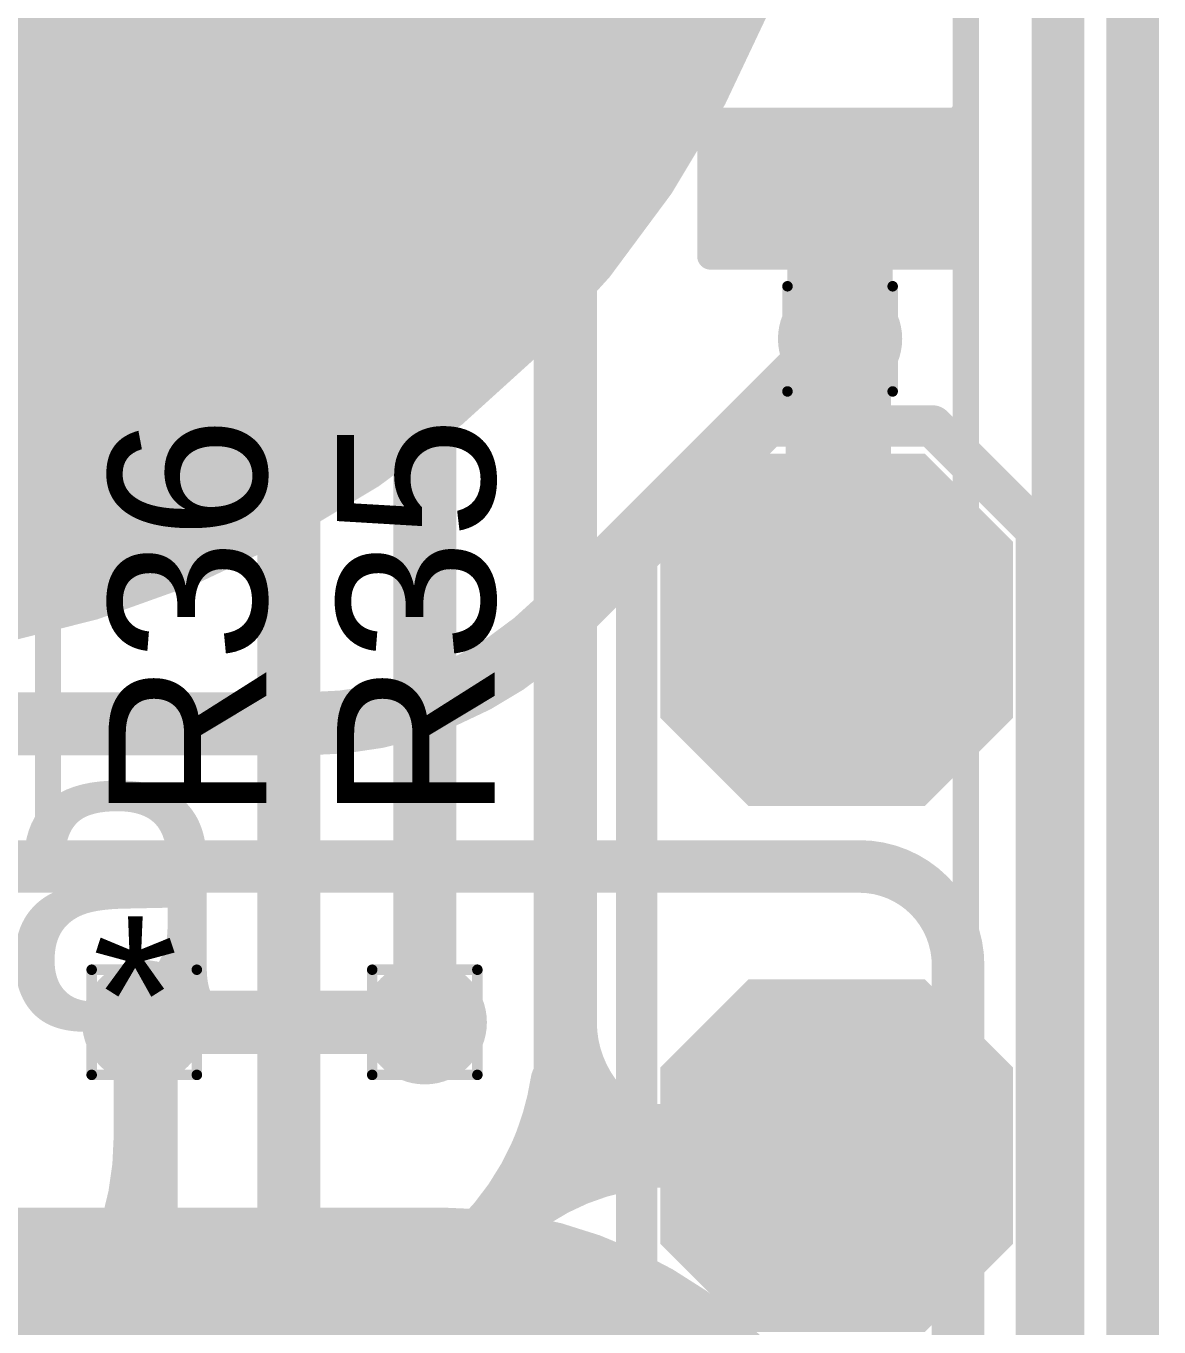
# Model space of a CAD drawing. Header units: inches. Extents: x -17 to 443, y -40 to 218.
# Drawn here: x 5.84 to 11.32, y 15.25 to 21.54 of the extents above; entities that cross this region are included whole.
import ezdxf

# ---------------------------------------------------------------- set-up
doc = ezdxf.new("R2010")
doc.units = ezdxf.units.IN
for name, color, linetype in [('Board Outline', 216, 'Continuous'), ('Bottom Layer', 5, 'Continuous'), ('Bottom Overlay', 54, 'Continuous'), ('Bottom Paste', 16, 'Continuous'), ('Bottom Solder', 6, 'Continuous'), ('Drill Drawing', 1, 'Continuous'), ('Fabrication', 76, 'Continuous'), ('Top Layer', 1, 'Continuous'), ('Top Overlay', 2, 'Continuous'), ('Top Paste', 8, 'Continuous'), ('Top Solder', 216, 'Continuous'), ('Via Holes', 16, 'Continuous')]:
    doc.layers.add(name, color=color, linetype=linetype)
doc.styles.add('Arial', font='', dxfattribs={"height": 0.2})
doc.styles.add('Arial Black_Bold', font='', dxfattribs={"height": 0.2})
doc.styles.get('Arial').set_extended_font_data('Arial')
doc.styles.get('Arial Black_Bold').set_extended_font_data('Arial Black', bold=True)

# ---------------------------------------------------------------- blocks, each defined once
blk = doc.blocks.new('SEMG_PAD_B_64')
at = {"layer": 'Bottom Layer'}
h = blk.add_hatch(color=5, dxfattribs=at)
edge = h.paths.add_edge_path()
edge.add_arc((-3.14997338, 0.0128143), 2.09999834, 90, 270)
edge.add_line((-3.14997338, -2.08718404), (3.150029259999999, -2.08718404))
edge.add_arc((3.15002926, 0.0128143), 2.09999834, 270, 450)
edge.add_line((3.15002926, 2.11281264), (-3.14997338, 2.11281264))
h = blk.add_hatch(color=5, dxfattribs=at)
edge = h.paths.add_edge_path()
edge.add_arc((2.794e-05, -9.98718602), 5.00000016, 0, 360)
at = {"layer": 'Bottom Paste'}
h = blk.add_hatch(color=16, dxfattribs=at)
edge = h.paths.add_edge_path()
edge.add_arc((-3.14997338, 0.0128143), 2.09999834, 90, 270)
edge.add_line((-3.14997338, -2.08718404), (3.150029259999999, -2.08718404))
edge.add_arc((3.15002926, 0.0128143), 2.09999834, 270, 450)
edge.add_line((3.15002926, 2.11281264), (-3.14997338, 2.11281264))
h = blk.add_hatch(color=16, dxfattribs=at)
edge = h.paths.add_edge_path()
edge.add_arc((2.794e-05, -9.98718602), 5.00000016, 0, 360)
at = {"layer": 'Bottom Solder'}
h = blk.add_hatch(color=6, dxfattribs=at)
edge = h.paths.add_edge_path()
edge.add_arc((-3.14997338, 0.0128143), 2.20159834, 90, 270)
edge.add_line((-3.14997338, -2.18878404), (3.150029259999999, -2.18878404))
edge.add_arc((3.15002926, 0.0128143), 2.20159834, 270, 450)
edge.add_line((3.15002926, 2.21441264), (-3.14997338, 2.21441264))
h = blk.add_hatch(color=6, dxfattribs=at)
edge = h.paths.add_edge_path()
edge.add_arc((2.794e-05, -9.98718602), 5.10160016, 0, 360)
at = {"layer": 'Bottom Overlay', "const_width": 0.127}
blk.add_lwpolyline([(-5.68320682, 10.96571086), (-5.68320682, -10.9657134)], dxfattribs=at)
blk = doc.blocks.new('LED_0603_196')
at = {"layer": 'Top Layer'}
for points in [[(-0.999998, 0.5000002699999999), (-0.499999, 0.5000002699999999), (-0.499999, -0.5000002699999999), (-0.999998, -0.5000002699999999)], [(0.50000154, 0.5000002699999999), (1.00000054, 0.5000002699999999), (1.00000054, -0.5000002699999999), (0.50000154, -0.5000002699999999)]]:
    blk.add_hatch(color=1, dxfattribs=at).paths.add_polyline_path(points)
at = {"layer": 'Top Overlay'}
blk.add_hatch(color=2, dxfattribs=at).paths.add_polyline_path([(1.11757968, -0.66037714), (1.7525746, -0.66037714), (1.7525746, 0.66042286), (1.11757968, 0.66042286)])
at = {"layer": 'Top Paste'}
for points in [[(-0.999998, 0.5000002699999999), (-0.499999, 0.5000002699999999), (-0.499999, -0.5000002699999999), (-0.999998, -0.5000002699999999)], [(0.50000154, 0.5000002699999999), (1.00000054, 0.5000002699999999), (1.00000054, -0.5000002699999999), (0.50000154, -0.5000002699999999)]]:
    blk.add_hatch(color=8, dxfattribs=at).paths.add_polyline_path(points)
at = {"layer": 'Top Solder'}
for points in [[(-1.101598, 0.6016002699999999), (-0.398399, 0.6016002699999999), (-0.398399, -0.6016002699999999), (-1.101598, -0.6016002699999999)], [(0.39840154, 0.6016002699999999), (1.10160054, 0.6016002699999999), (1.10160054, -0.6016002699999999), (0.39840154, -0.6016002699999999)]]:
    blk.add_hatch(color=216, dxfattribs=at).paths.add_polyline_path(points)
at = {"layer": 'Top Overlay', "const_width": 0.127}
for points in [[(-1.1176, 0.6096), (-0.4318, 0.6096)], [(-1.1176, 0.6096), (-1.1176, -0.6096)], [(0.4318, 0.6096), (1.11760254, 0.6096)], [(1.11760254, 0.6096), (1.11760254, -0.6096)], [(-1.1176, -0.6096), (-0.4318, -0.6096)], [(0.4318, -0.6096), (1.11760254, -0.6096)]]:
    blk.add_lwpolyline(points, dxfattribs=at)
at = {"layer": 'Top Overlay', "const_width": 0.0635}
for points in [[(-1.14935, 0.6096, 1), (-1.08585, 0.6096, 1)], [(-1.14935, 0.6096, 1), (-1.08585, 0.6096, 1)], [(-0.46355, 0.6096, 1), (-0.40005, 0.6096, 1)], [(0.40005, 0.6096, 1), (0.46355, 0.6096, 1)], [(1.08585254, 0.6096, 1), (1.14935254, 0.6096, 1)], [(1.08585254, 0.6096, 1), (1.14935254, 0.6096, 1)], [(-1.14935, -0.6096, 1), (-1.08585, -0.6096, 1)], [(-1.14935, -0.6096, 1), (-1.08585, -0.6096, 1)], [(-0.46355, -0.6096, 1), (-0.40005, -0.6096, 1)], [(0.40005, -0.6096, 1), (0.46355, -0.6096, 1)], [(1.08585254, -0.6096, 1), (1.14935254, -0.6096, 1)], [(1.08585254, -0.6096, 1), (1.14935254, -0.6096, 1)]]:
    blk.add_lwpolyline(points, format="xyb", close=True, dxfattribs=at)
blk = doc.blocks.new('T____P____SMD_3_P____204')
at = {"layer": 'Top Layer'}
h = blk.add_hatch(color=1, dxfattribs=at)
edge = h.paths.add_edge_path()
edge.add_arc((-0.9999992699999999, 0), 1.00000054, 90, 270)
edge.add_line((-0.9999992700000001, -1.00000054), (0.9999992699999997, -1.00000054))
edge.add_arc((0.9999992699999999, 0), 1.00000054, 270, 450)
edge.add_line((0.99999927, 1.00000054), (-0.9999992699999998, 1.00000054))
at = {"layer": 'Top Paste'}
h = blk.add_hatch(color=8, dxfattribs=at)
edge = h.paths.add_edge_path()
edge.add_arc((-0.9999992699999999, 0), 1.00000054, 90, 270)
edge.add_line((-0.9999992700000001, -1.00000054), (0.9999992699999997, -1.00000054))
edge.add_arc((0.9999992699999999, 0), 1.00000054, 270, 450)
edge.add_line((0.99999927, 1.00000054), (-0.9999992699999998, 1.00000054))
at = {"layer": 'Top Solder'}
h = blk.add_hatch(color=216, dxfattribs=at)
edge = h.paths.add_edge_path()
edge.add_arc((-0.9999992699999999, 0), 1.10160054, 90, 270)
edge.add_line((-0.9999992700000001, -1.10160054), (0.9999992699999997, -1.10160054))
edge.add_arc((0.9999992699999999, 0), 1.10160054, 270, 450)
edge.add_line((0.99999927, 1.10160054), (-0.9999992699999998, 1.10160054))
blk = doc.blocks.new('4_P___SMD_W____CON__205')
at = {"layer": 'Top Layer'}
for points in [[(0.374999885, 0.74999977), (-0.374999885, 0.74999977), (-0.74999977, 0.374999885), (-0.74999977, -0.374999885), (-0.374999885, -0.74999977), (0.374999885, -0.74999977), (0.74999977, -0.374999885), (0.74999977, 0.374999885)], [(2.914999885, 0.74999977), (2.165000115, 0.74999977), (1.79000023, 0.374999885), (1.79000023, -0.374999885), (2.165000115, -0.74999977), (2.914999885, -0.74999977), (3.28999977, -0.374999885), (3.28999977, 0.374999885)]]:
    blk.add_hatch(color=1, dxfattribs=at).paths.add_polyline_path(points)
at = {"layer": 'Top Paste'}
for points in [[(0.374999885, 0.74999977), (-0.374999885, 0.74999977), (-0.74999977, 0.374999885), (-0.74999977, -0.374999885), (-0.374999885, -0.74999977), (0.374999885, -0.74999977), (0.74999977, -0.374999885), (0.74999977, 0.374999885)], [(2.914999885, 0.74999977), (2.165000115, 0.74999977), (1.79000023, 0.374999885), (1.79000023, -0.374999885), (2.165000115, -0.74999977), (2.914999885, -0.74999977), (3.28999977, -0.374999885), (3.28999977, 0.374999885)]]:
    blk.add_hatch(color=8, dxfattribs=at).paths.add_polyline_path(points)
at = {"layer": 'Top Solder'}
for points in [[(0.425799885, 0.85159977), (-0.425799885, 0.85159977), (-0.85159977, 0.425799885), (-0.85159977, -0.425799885), (-0.425799885, -0.85159977), (0.425799885, -0.85159977), (0.85159977, -0.425799885), (0.85159977, 0.425799885)], [(2.965799885, 0.85159977), (2.114200115, 0.85159977), (1.68840023, 0.425799885), (1.68840023, -0.425799885), (2.114200115, -0.85159977), (2.965799885, -0.85159977), (3.39159977, -0.425799885), (3.39159977, 0.425799885)]]:
    blk.add_hatch(color=216, dxfattribs=at).paths.add_polyline_path(points)
at = {"layer": 'Top Overlay', "const_width": 0.1999996}
for points in [[(-0.98462592, 0.46317408), (-0.4826, 0.9652)], [(-0.37974016, 0.9652), (-0.4826, 0.9652)], [(-0.37974016, 0.9652), (8.101990399999998, 0.9652025399999999)], [(-0.98462592, -0.47158656), (-0.98462592, 0.46317408)], [(-0.49101248, -0.9652), (-0.98462592, -0.47158656)], [(8.11653952, -0.9652), (-0.49101248, -0.9652)]]:
    blk.add_lwpolyline(points, dxfattribs=at)
at = {"layer": 'Top Overlay', "const_width": 0.0999998}
for points in [[(-0.5325999, 0.9652, 1), (-0.4326001, 0.9652, 1)], [(-0.5325999, 0.9652, 1), (-0.4326001, 0.9652, 1)], [(-0.42974006, 0.9652, 1), (-0.32974026, 0.9652, 1)], [(-0.42974006, 0.9652, 1), (-0.32974026, 0.9652, 1)], [(-1.03462582, 0.46317408, 1), (-0.9346260199999998, 0.46317408, 1)], [(-1.03462582, 0.46317408, 1), (-0.9346260199999998, 0.46317408, 1)], [(-1.03462582, -0.47158656, 1), (-0.9346260199999998, -0.47158656, 1)], [(-1.03462582, -0.47158656, 1), (-0.9346260199999998, -0.47158656, 1)], [(-0.54101238, -0.9652, 1), (-0.4410125799999999, -0.9652, 1)], [(-0.54101238, -0.9652, 1), (-0.4410125799999999, -0.9652, 1)]]:
    blk.add_lwpolyline(points, format="xyb", close=True, dxfattribs=at)

msp = doc.modelspace()

# ---------------------------------------------------------------- hatches: boundary and pattern name
at = {"layer": 'Bottom Layer'}
h = msp.add_hatch(color=5, dxfattribs=at)
edge = h.paths.add_edge_path()
edge.add_arc((9.775159519999999, 20.02509838), 0.2999994, 0, 360)
h = msp.add_hatch(color=5, dxfattribs=at)
edge = h.paths.add_edge_path()
edge.add_arc((6.414455039999999, 16.7236775), 0.2999994, 0, 360)
h = msp.add_hatch(color=5, dxfattribs=at)
edge = h.paths.add_edge_path()
edge.add_arc((7.7694155, 16.7236775), 0.2999994, 0, 360)
at = {"layer": 'Top Layer'}
h = msp.add_hatch(color=1, dxfattribs=at)
edge = h.paths.add_edge_path()
edge.add_arc((9.775159519999999, 20.02509838), 0.2999994, 0, 360)
h = msp.add_hatch(color=1, dxfattribs=at)
edge = h.paths.add_edge_path()
edge.add_arc((6.414455039999999, 16.7236775), 0.2999994, 0, 360)
h = msp.add_hatch(color=1, dxfattribs=at)
edge = h.paths.add_edge_path()
edge.add_arc((7.7694155, 16.7236775), 0.2999994, 0, 360)
at = {"layer": 'Via Holes'}
h = msp.add_hatch(color=7, dxfattribs=at)
edge = h.paths.add_edge_path()
edge.add_arc((9.775159519999999, 20.02509838), 0.1499997, 0, 360)
h = msp.add_hatch(color=7, dxfattribs=at)
edge = h.paths.add_edge_path()
edge.add_arc((6.414455039999999, 16.7236775), 0.1499997, 0, 360)
h = msp.add_hatch(color=7, dxfattribs=at)
edge = h.paths.add_edge_path()
edge.add_arc((7.7694155, 16.7236775), 0.1499997, 0, 360)

# ---------------------------------------------------------------- linework, layer by layer
at = {"layer": 'Board Outline', "const_width": 0.127}
msp.add_lwpolyline([(11.18839012, 24.50406326), (11.18842568, 2.64831068)], dxfattribs=at)
msp.add_lwpolyline([(11.18839012, 24.50406326), (11.18842568, 2.64831068)], dxfattribs=at)
at = {"layer": 'Bottom Layer'}
for points, const_width in [([(10.82775584, 10.26950702), (10.82775584, 23.136987)], 0.254), ([(8.42272382, 18.67266268), (9.775159519999999, 20.02509838)], 0.3048), ([(5.45324792, 18.16581584), (6.08797614, 18.16581584)], 0.3048), ([(6.08797614, 18.16581584), (7.200148159999999, 18.1658133)], 0.3048), ([(7.200148159999999, 18.1658133), (7.20191092, 18.16581076)], 0.3048), ([(5.36235148, 17.47647762), (9.867971119999998, 17.47647762)], 0.254), ([(10.34515584, 11.69479246), (10.34515584, 16.9992929)], 0.254), ([(6.414455039999999, 16.7236775), (7.7694155, 16.7236775)], 0.3048)]:
    msp.add_lwpolyline(points, dxfattribs=dict(at, const_width=const_width))
for points, const_width in [([(9.698959519999999, 20.02509838, 1), (9.851359519999999, 20.02509838, 1)], 0.1524), ([(8.34652382, 18.67266268, 1), (8.49892382, 18.67266268, 1)], 0.1524), ([(8.34652382, 18.67266268, 1), (8.49892382, 18.67266268, 1)], 0.1524), ([(6.01177614, 18.16581584, 1), (6.16417614, 18.16581584, 1)], 0.1524), ([(6.01177614, 18.16581584, 1), (6.16417614, 18.16581584, 1)], 0.1524), ([(7.123948159999999, 18.1658133, 1), (7.27634816, 18.1658133, 1)], 0.1524), ([(7.123948159999999, 18.1658133, 1), (7.27634816, 18.1658133, 1)], 0.1524), ([(7.12571092, 18.16581076, 1), (7.27811092, 18.16581076, 1)], 0.1524), ([(7.12571092, 18.16581076, 1), (7.27811092, 18.16581076, 1)], 0.1524), ([(9.804471119999999, 17.47647762, 1), (9.93147112, 17.47647762, 1)], 0.127), ([(9.804471119999999, 17.47647762, 1), (9.93147112, 17.47647762, 1)], 0.127), ([(10.28165584, 16.9992929, 1), (10.40865584, 16.9992929, 1)], 0.127), ([(10.28165584, 16.9992929, 1), (10.40865584, 16.9992929, 1)], 0.127), ([(6.33825504, 16.7236775, 1), (6.490655039999999, 16.7236775, 1)], 0.1524), ([(7.6932155, 16.7236775, 1), (7.8456155, 16.7236775, 1)], 0.1524)]:
    msp.add_lwpolyline(points, format="xyb", close=True, dxfattribs=dict(at, const_width=const_width))
for points, const_width in [([(8.42272382, 18.67266268, -0.1988667060675587), (7.20191092, 18.16581076)], 0.3048), ([(9.867971119999998, 17.47647762, -0.4142135623730951), (10.34515584, 16.9992929)], 0.254)]:
    msp.add_lwpolyline(points, format="xyb", dxfattribs=dict(at, const_width=const_width))
at = {"layer": 'Drill Drawing', "const_width": 0.0508}
for points in [[(9.52115952, 20.27909838), (10.02915952, 20.27909838)], [(9.52115952, 19.77109838), (9.52115952, 20.27909838)], [(10.02915952, 19.77109838), (10.02915952, 20.27909838)], [(9.52115952, 19.77109838), (10.02915952, 19.77109838)], [(6.16045504, 16.9776775), (6.66845504, 16.9776775)], [(6.16045504, 16.4696775), (6.16045504, 16.9776775)], [(6.66845504, 16.4696775), (6.66845504, 16.9776775)], [(7.5154155, 16.9776775), (8.0234155, 16.9776775)], [(7.5154155, 16.4696775), (7.5154155, 16.9776775)], [(8.0234155, 16.4696775), (8.0234155, 16.9776775)], [(6.16045504, 16.4696775), (6.66845504, 16.4696775)], [(7.5154155, 16.4696775), (8.0234155, 16.4696775)]]:
    msp.add_lwpolyline(points, dxfattribs=at)
at = {"layer": 'Drill Drawing', "const_width": 0.0254}
for points in [[(9.508459519999999, 20.27909838, 1), (9.533859519999998, 20.27909838, 1)], [(9.508459519999999, 20.27909838, 1), (9.533859519999998, 20.27909838, 1)], [(10.01645952, 20.27909838, 1), (10.04185952, 20.27909838, 1)], [(10.01645952, 20.27909838, 1), (10.04185952, 20.27909838, 1)], [(9.508459519999999, 19.77109838, 1), (9.533859519999998, 19.77109838, 1)], [(9.508459519999999, 19.77109838, 1), (9.533859519999998, 19.77109838, 1)], [(10.01645952, 19.77109838, 1), (10.04185952, 19.77109838, 1)], [(10.01645952, 19.77109838, 1), (10.04185952, 19.77109838, 1)], [(6.14775504, 16.9776775, 1), (6.173155039999999, 16.9776775, 1)], [(6.14775504, 16.9776775, 1), (6.173155039999999, 16.9776775, 1)], [(6.655755039999999, 16.9776775, 1), (6.681155039999999, 16.9776775, 1)], [(6.655755039999999, 16.9776775, 1), (6.681155039999999, 16.9776775, 1)], [(7.502715499999999, 16.9776775, 1), (7.528115499999999, 16.9776775, 1)], [(7.502715499999999, 16.9776775, 1), (7.528115499999999, 16.9776775, 1)], [(8.0107155, 16.9776775, 1), (8.0361155, 16.9776775, 1)], [(8.0107155, 16.9776775, 1), (8.0361155, 16.9776775, 1)], [(6.14775504, 16.4696775, 1), (6.173155039999999, 16.4696775, 1)], [(6.14775504, 16.4696775, 1), (6.173155039999999, 16.4696775, 1)], [(6.655755039999999, 16.4696775, 1), (6.681155039999999, 16.4696775, 1)], [(6.655755039999999, 16.4696775, 1), (6.681155039999999, 16.4696775, 1)], [(7.502715499999999, 16.4696775, 1), (7.528115499999999, 16.4696775, 1)], [(7.502715499999999, 16.4696775, 1), (7.528115499999999, 16.4696775, 1)], [(8.0107155, 16.4696775, 1), (8.0361155, 16.4696775, 1)], [(8.0107155, 16.4696775, 1), (8.0361155, 16.4696775, 1)]]:
    msp.add_lwpolyline(points, format="xyb", close=True, dxfattribs=at)
at = {"layer": 'Fabrication'}
for points, const_width in [([(9.6989773, 23.5761784, 1), (-0.30102302, 23.5761784, 1)], 0.254), ([(7.7895323, 15.7018101, 1), (7.9165323, 15.7018101, 1)], 0.127), ([(7.7895323, 15.7018101, 1), (7.9165323, 15.7018101, 1)], 0.127)]:
    msp.add_lwpolyline(points, format="xyb", close=True, dxfattribs=dict(at, const_width=const_width))
at = {"layer": 'Fabrication', "const_width": 0.254}
for points in [[(11.18839012, 24.50406326), (11.18842568, 2.64831068)], [(1.54503374, 15.7018101), (7.8530323, 15.7018101)]]:
    msp.add_lwpolyline(points, dxfattribs=at)
msp.add_lwpolyline([(7.8530323, 15.7018101, -0.198912367379658), (9.33795694, 15.08673386)], format="xyb", dxfattribs=at)
at = {"layer": 'Top Layer'}
for points, const_width in [([(8.448159379999998, 16.7236775), (8.448159379999998, 22.54413068)], 0.3048), ([(7.769412959999999, 21.28647762), (7.769412959999999, 22.19063634)], 0.3048), ([(7.112934719999999, 10.74695082), (7.112934719999999, 21.96221414)], 0.3048), ([(7.769412959999999, 21.28647762), (7.7694155, 16.7236775)], 0.3048), ([(9.775159519999999, 20.02509838), (9.775159519999999, 20.77388784)], 0.508), ([(9.75856824, 20.79047912), (9.775159519999999, 20.77388784)], 0.3048), ([(9.7668588, 18.6279536), (9.7668588, 20.01679766)], 0.508), ([(9.7668588, 20.01679766), (9.775159519999999, 20.02509838)], 0.3048), ([(9.75855808, 18.61965288), (9.7668588, 18.6279536)], 0.3048), ([(6.41933184, 16.17494352), (6.41933184, 16.7188007)], 0.3048), ([(6.424208640000001, 14.6000597), (6.424208640000001, 16.7139239)], 0.3048), ([(8.448159379999998, 16.1994342), (8.448159379999998, 16.7236775)], 0.3048), ([(8.712870559999999, 16.17733366), (8.78176552, 16.17733366)], 0.3048), ([(8.78176552, 16.17733366), (9.04307056, 16.17733366)], 0.3048), ([(8.9553669, 16.07965034), (9.2855669, 16.07965034)], 0.3048), ([(9.2855669, 16.07965034), (9.75855808, 16.07965034)], 0.3048)]:
    msp.add_lwpolyline(points, dxfattribs=dict(at, const_width=const_width))
for points, const_width in [([(7.693212959999999, 21.28647762, 1), (7.84561296, 21.28647762, 1)], 0.1524), ([(7.693212959999999, 21.28647762, 1), (7.84561296, 21.28647762, 1)], 0.1524), ([(9.648159519999998, 20.77388784, 1), (9.90215952, 20.77388784, 1)], 0.254), ([(9.68236824, 20.79047912, 1), (9.834768239999999, 20.79047912, 1)], 0.1524), ([(9.698959519999999, 20.77388784, 1), (9.851359519999999, 20.77388784, 1)], 0.1524), ([(9.6398588, 20.01679766, 1), (9.893858799999999, 20.01679766, 1)], 0.254), ([(9.648159519999998, 20.02509838, 1), (9.90215952, 20.02509838, 1)], 0.254), ([(9.698959519999999, 20.02509838, 1), (9.851359519999999, 20.02509838, 1)], 0.1524), ([(9.6906588, 20.01679766, 1), (9.8430588, 20.01679766, 1)], 0.1524), ([(9.6398588, 18.6279536, 1), (9.893858799999999, 18.6279536, 1)], 0.254), ([(9.68235808, 18.61965288, 1), (9.83475808, 18.61965288, 1)], 0.1524), ([(9.6906588, 18.6279536, 1), (9.8430588, 18.6279536, 1)], 0.1524), ([(6.34313184, 16.7188007, 1), (6.49553184, 16.7188007, 1)], 0.1524), ([(6.34800864, 16.7139239, 1), (6.500408640000001, 16.7139239, 1)], 0.1524), ([(7.6932155, 16.7236775, 1), (7.8456155, 16.7236775, 1)], 0.1524), ([(8.371959379999998, 16.7236775, 1), (8.524359379999998, 16.7236775, 1)], 0.1524), ([(8.371959379999998, 16.7236775, 1), (8.524359379999998, 16.7236775, 1)], 0.1524), ([(8.371959379999998, 16.7236775, 1), (8.524359379999998, 16.7236775, 1)], 0.1524), ([(8.35578466, 16.4332158, 1), (8.50818466, 16.4332158, 1)], 0.1524), ([(8.35578466, 16.43321326, 1), (8.50818466, 16.43321326, 1)], 0.1524), ([(8.371959379999998, 16.1994342, 1), (8.524359379999998, 16.1994342, 1)], 0.1524), ([(8.60610928, 16.2411918, 1), (8.75850928, 16.2411918, 1)], 0.1524), ([(8.60610928, 16.2411918, 1), (8.75850928, 16.2411918, 1)], 0.1524), ([(6.34313184, 16.17494352, 1), (6.49553184, 16.17494352, 1)], 0.1524), ([(6.34313184, 16.17494352, 1), (6.49553184, 16.17494352, 1)], 0.1524), ([(8.28164968, 16.15139772, 1), (8.43404968, 16.15139772, 1)], 0.1524), ([(8.28164968, 16.15139772, 1), (8.43404968, 16.15139772, 1)], 0.1524), ([(8.636670559999999, 16.17733366, 1), (8.789070559999999, 16.17733366, 1)], 0.1524), ([(8.70556552, 16.17733366, 1), (8.85796552, 16.17733366, 1)], 0.1524), ([(8.70556552, 16.17733366, 1), (8.85796552, 16.17733366, 1)], 0.1524), ([(8.70556552, 16.17733366, 1), (8.85796552, 16.17733366, 1)], 0.1524), ([(8.70556552, 16.17733366, 1), (8.85796552, 16.17733366, 1)], 0.1524), ([(8.96687056, 16.17733366, 1), (9.11927056, 16.17733366, 1)], 0.1524), ([(8.25217552, 16.07965034, 1), (8.40457552, 16.07965034, 1)], 0.1524), ([(8.25217552, 16.07965034, 1), (8.40457552, 16.07965034, 1)], 0.1524), ([(8.8791669, 16.07965034, 1), (9.0315669, 16.07965034, 1)], 0.1524), ([(8.8791669, 16.07965034, 1), (9.0315669, 16.07965034, 1)], 0.1524), ([(8.9323545, 16.11186262, 1), (9.0847545, 16.11186262, 1)], 0.1524), ([(8.9323545, 16.11186262, 1), (9.0847545, 16.11186262, 1)], 0.1524), ([(8.98613392, 16.10950296, 1), (9.13853392, 16.10950296, 1)], 0.1524), ([(9.2093669, 16.07965034, 1), (9.3617669, 16.07965034, 1)], 0.1524), ([(9.2093669, 16.07965034, 1), (9.3617669, 16.07965034, 1)], 0.1524), ([(9.2093669, 16.07965034, 1), (9.3617669, 16.07965034, 1)], 0.1524), ([(9.68235808, 16.07965034, 1), (9.83475808, 16.07965034, 1)], 0.1524), ([(8.03014396, 15.73061878, 1), (8.182543959999999, 15.73061878, 1)], 0.1524), ([(7.96374328, 15.65941242, 1), (8.11614328, 15.65941242, 1)], 0.1524), ([(7.96398458, 15.65965372, 1), (8.11638458, 15.65965372, 1)], 0.1524), ([(6.1696981, 15.4576526, 1), (6.3220981, 15.4576526, 1)], 0.1524), ([(6.1696981, 15.4576526, 1), (6.3220981, 15.4576526, 1)], 0.1524)]:
    msp.add_lwpolyline(points, format="xyb", close=True, dxfattribs=dict(at, const_width=const_width))
at = {"layer": 'Top Layer', "const_width": 0.3048}
for points in [[(8.68230928, 16.2411918, -0.2298322313788348), (8.448159379999998, 16.7236775)], [(8.43198466, 16.43321326, -0.0524138349778333), (8.35784968, 16.15139772)], [(9.2855669, 16.07965034, -0.1989120080791896), (8.43198466, 16.4332158)], [(8.78176552, 16.17733366, -0.0482224282468114), (8.68230928, 16.2411918)], [(6.41933184, 16.17494352, -0.1191782904926269), (6.2458981, 15.4576526)], [(8.35784968, 16.15139772, -0.0139158088182676), (8.32837552, 16.07965034)], [(9.0085545, 16.11186262, -0.0969886420805111), (8.78176552, 16.17733366)], [(8.32837552, 16.07965034, -0.0921419621856837), (8.04018458, 15.65965372)], [(8.10634396, 15.73061878, -0.1975283439213794), (8.9553669, 16.07965034)], [(9.06233392, 16.10950296, -0.0219222188351759), (9.0085545, 16.11186262)], [(7.75587984, 14.97362258, -0.198912367379658), (8.03994328, 15.65941242)], [(6.2458981, 15.4576526, -0.1567261152700714), (5.56661574, 14.77837024)]]:
    msp.add_lwpolyline(points, format="xyb", dxfattribs=at)
at = {"layer": 'Top Overlay', "const_width": 0.127}
for points in [[(5.949538519999999, 17.42726512), (5.949538519999999, 19.78787762)], [(8.46991448, 17.42726512), (8.46991448, 19.78787762)], [(5.949538519999999, 17.42726512), (8.46991448, 17.42726512)]]:
    msp.add_lwpolyline(points, dxfattribs=at)
at = {"layer": 'Top Overlay', "const_width": 0.0635}
for points in [[(5.917788519999999, 19.78787762, 1), (5.98128852, 19.78787762, 1)], [(8.43816448, 19.78787762, 1), (8.501664479999999, 19.78787762, 1)], [(5.917788519999999, 17.42726512, 1), (5.98128852, 17.42726512, 1)], [(5.917788519999999, 17.42726512, 1), (5.98128852, 17.42726512, 1)], [(8.43816448, 17.42726512, 1), (8.501664479999999, 17.42726512, 1)], [(8.43816448, 17.42726512, 1), (8.501664479999999, 17.42726512, 1)]]:
    msp.add_lwpolyline(points, format="xyb", close=True, dxfattribs=at)

# ---------------------------------------------------------------- block references
for name, p, rotation in [('SEMG_PAD_B_64', (4.69900508, 13.58899238), 180), ('LED_0603_196', (9.75856824, 21.54047762), 90), ('4_P___SMD_W____CON__205', (9.75855808, 18.61965288), 270), ('T____P____SMD_3_P____204', (4.69900508, 14.60492888), 180)]:
    msp.add_blockref(name, p, dxfattribs=dict(rotation=rotation))

# ---------------------------------------------------------------- texts
at = {"layer": 'Fabrication', "style": 'Arial'}
msp.add_text('Material', height=1.524, rotation=360, dxfattribs=at).set_placement((-0.21581872, 16.69959322))
at = {"layer": 'Top Overlay'}
for s, height, style, p in [('LED8', 1.27, 'Arial Black_Bold', (8.55604588, 20.51528028)), ('R36', 0.7619999999999999, 'Arial', (7.00445894, 17.69598188)), ('R35', 0.7619999999999999, 'Arial', (8.10744886, 17.69598188))]:
    msp.add_text(s, height=height, rotation=90, dxfattribs=dict(at, style=style)).set_placement(p)
at = {"layer": 'Top Overlay', "style": 'Arial'}
msp.add_text('*', height=0.7619999999999999, dxfattribs=at).set_placement((6.16311696, 16.47378468))

doc.saveas('drawing.dxf')
